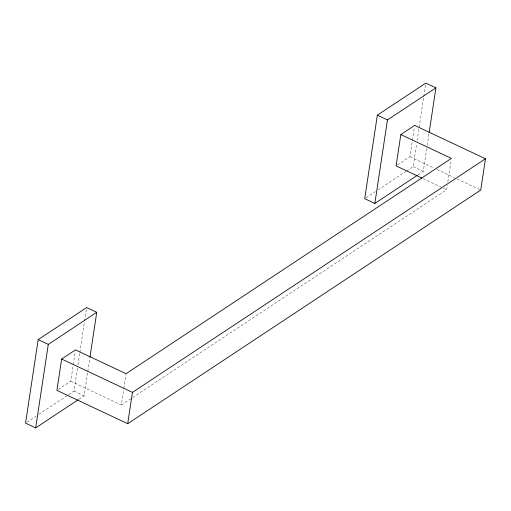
<?xml version="1.0" encoding="UTF-8"?>
<svg xmlns="http://www.w3.org/2000/svg" width="511" height="511" viewBox="0 0 511 511"><rect width="100%" height="100%" fill="white"/><g stroke="black" fill="none" stroke-linecap="round" stroke-linejoin="round"><path stroke-width="0.38" stroke-dasharray="2.56 1.92" d="M58.235 389.484L70.754 381.193L73.124 365.537M73.245 364.752L75.258 351.44M68.691 394.588L74.006 391.075L77.461 368.227M77.934 365.071L79.722 353.254M79.844 352.469L84.487 321.745M84.609 320.959L86.397 309.136M78.803 399.353L84.117 395.84L87.688 372.2M87.809 371.414L89.834 358.019M70.754 381.193L121.318 405.019L123.688 389.363M123.803 388.577L125.936 374.486M397.405 165.015L409.931 156.724L412.3 141.068M412.415 140.282L414.427 126.977M406.539 171L413.175 166.605L416.631 143.757M417.11 140.608L423.664 97.275M423.779 96.49L425.567 84.673M417.979 174.883L423.287 171.37L426.742 148.522M427.222 145.373L429.01 133.556M132.63 397.532L446.646 189.715L447.355 185.02M447.828 181.884L451.143 159.962M26.879 422.258L36.172 416.107M38.823 414.351L68.027 395.022M366.048 197.795L375.342 191.644M377.999 189.888L405.875 171.434M121.318 405.019L131.959 397.973M409.931 156.724L434.241 168.183M437.097 169.531L454.26 177.617M457.121 178.965L480.001 189.747M413.175 166.605L423.287 171.37M423.146 178.639L446.646 189.715M74.006 391.075L84.117 395.84"/><path stroke-width="0.77" d="M89.955 357.234L96.745 312.33L86.634 307.565L38.178 339.63L25.55 423.14L35.661 427.905L78.145 399.794M35.661 427.905L48.289 344.395L96.745 312.33M400.822 134.572L451.379 158.397L126.051 373.707L75.494 349.875L61.652 359.041L56.913 390.353L127.699 423.715L480.717 190.086L485.45 158.768L414.664 125.412L400.822 134.572L396.089 165.89L421.722 177.969M127.699 423.715L132.432 392.397L485.45 158.768M429.125 132.764L435.915 87.86L425.804 83.095L377.354 115.16L364.72 198.67L374.838 203.435L417.315 175.324M374.838 203.435L387.466 119.925L435.915 87.86M377.354 115.16L387.466 119.925M38.178 339.63L48.289 344.395M61.652 359.041L132.432 392.397"/></g></svg>
